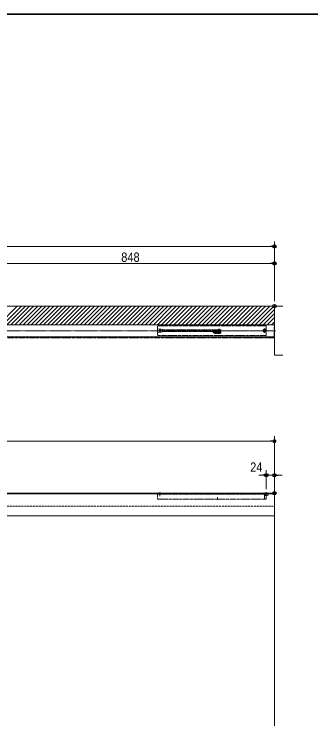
# Model space of a CAD drawing. Units: millimetres, scale not verified. Extents: x -4547 to 4547, y -2284 to 2284.
# Drawn here: x -1621 to -746, y 0 to 2078 of the extents above; entities that cross this region are included whole.
import ezdxf
from ezdxf.enums import TextEntityAlignment as Align

# ---------------------------------------------------------------- set-up
doc = ezdxf.new("R2010")
doc.units = ezdxf.units.MM
doc.header["$LTSCALE"] = 20
doc.header["$PDMODE"] = 32
doc.header["$PDSIZE"] = 10
for name, pattern in [('USER1', [2.91, 1.76, -0.4, 0.35, -0.4]), ('USER2', [1.11, 0.71, -0.4]), ('USER3', [10.5, 8, -0.5, 0.5, -0.5, 0.5, -0.5])]:
    doc.linetypes.add(name, pattern=pattern)
for name, color, linetype, lineweight in [('0-0_1図面枠', 7, 'Continuous', 20), ('0-1_3一般', 7, 'Continuous', 15), ('0-2_2寸法-2', 7, 'Continuous', 15), ('0-3_0', 7, 'Continuous', 25), ('0-5_2寸法-1', 7, 'Continuous', 15)]:
    doc.layers.add(name, color=color, linetype=linetype, lineweight=lineweight)
doc.layers.add('0-4_Defpoints', color=7, linetype='Continuous')
doc.styles.add('ＭＳ Ｐゴシック', font='')
doc.styles.get('ＭＳ Ｐゴシック').set_extended_font_data('MS PGothic')

# ---------------------------------------------------------------- blocks, each defined once
blk = doc.blocks.new('グループ-2')
at = {"layer": '0-0_1図面枠', "lineweight": 35}
blk.add_lwpolyline([(-60000, 41550), (60000, 41550), (60000, -41550), (-60000, -41550)], close=True, dxfattribs=at)
blk = doc.blocks.new('図面枠')
at = {"layer": '0-0_1図面枠'}
blk.add_blockref('グループ-2', (0, 0), dxfattribs=at)
blk = doc.blocks.new('グループ-12')
at = {"layer": '0-1_3一般'}
for p, q in [((6125.3, 22886), (6245.2, 22929.9)), ((6125.3, 22886), (6125.3, 22838.1)), ((6245.2, 22929.9), (6286.7, 22929.9)), ((6265.3, 22929.9), (6265.3, 22838.1)), ((6316.8, 22899.9), (6325.3, 22851.8)), ((6405.7, 22913.7), (6413.5, 22869.6)), ((6331, 22838.1), (6125.3, 22838.1)), ((6397.1, 22712.2), (6397.3, 22712.2))]:
    blk.add_line(p, q, dxfattribs=at)
at = {"layer": '0-1_3一般', "linetype": 'USER3'}
for p, q in [((6287.8, 22891.6), (6295.5, 22848)), ((6316.8, 22899.9), (6298.1, 22899.9)), ((6443, 22874.8), (6435.3, 22918.9)), ((6462.4, 22941), (6528.9, 22914.1)), ((6535.2, 22904.8), (6535.2, 22851.9)), ((6369.2, 22761.9), (6369.2, 22776.6)), ((6489.2, 22741.9), (6400.7, 22741.9)), ((6445.1, 22784.6), (6445.1, 22698.9)), ((6495.2, 22801.9), (6464.3, 22801.9)), ((6464.3, 22771.9), (6495.2, 22771.9)), ((6515.2, 22841.9), (6515.2, 22821.9)), ((6535.2, 22851.9), (6525.2, 22851.9)), ((6565.2, 22821.9), (6545.2, 22821.9))]:
    blk.add_line(p, q, dxfattribs=at)
at = {"layer": '0-1_3一般', "linetype": 'USER1'}
for p, q in [((6421.1, 22861.8), (6314.2, 22861.8)), ((6359.5, 22916.4), (6379.3, 22804.4)), ((6369.2, 22786), (6369.2, 22928.5))]:
    blk.add_line(p, q, dxfattribs=at)
at = {"layer": '0-1_3一般', "linetype": 'USER2'}
for p, q in [((6473.7, 22968.8), (6565.2, 22931.8)), ((6565.2, 22931.8), (6565.2, 22771.9)), ((6125.3, 22838.1), (6125.3, 22779.9)), ((6125.3, 22779.9), (6178.6, 22754.9)), ((6149.4, 22834.9), (6209.4, 22834.9)), ((6187.2, 22754.9), (6178.6, 22754.9)), ((6178.6, 22754.9), (6249.1, 22721.9)), ((6410.4, 22721.9), (6249.1, 22721.9)), ((6565.2, 22751.9), (6465.3, 22707.2)), ((6565.2, 22771.9), (6565.2, 22751.9))]:
    blk.add_line(p, q, dxfattribs=at)
at = {"layer": '0-1_3一般', "linetype": 'USER3'}
for points in [[(6278, 22899.9), (6250.5, 22899.9), (6184.9, 22875.9), (6184.9, 22808.1), (6180.8, 22808.1)], [(6184.9, 22808.1), (6270.1, 22808.1), (6270.1, 22899.9)], [(6176.6, 22789), (6255.8, 22751.9), (6359.2, 22751.9)]]:
    blk.add_lwpolyline(points, dxfattribs=at)
at = {"layer": '0-1_3一般'}
blk.add_lwpolyline([(6315.8, 22905.5), (6315.9, 22904.8), (6316.8, 22899.9)], dxfattribs=at)
at = {"layer": '0-1_3一般', "linetype": 'USER2'}
blk.add_circle((6445.1, 22741.8), 40, dxfattribs=at)
at = {"layer": '0-1_3一般', "linetype": 'USER3'}
for centre, radius, start, end in [((6278, 22889.9), 10, 10, 90.00689), ((6298.5, 22889.9), 10, 90, 190), ((6369.2, 22861.8), 75, 329.38956, 10), ((6454.9, 22922.4), 20, 68, 190), ((6525.2, 22904.8), 10, 0, 68), ((6180.8, 22798.1), 10, 90, 244.89888), ((6369.2, 22861), 75, 190, 300.22817), ((6359.2, 22761.9), 10, 270, 0), ((6359.2, 22776.6), 10, 0, 83.24367), ((6464.3, 22851.9), 80, 224.15162, 270), ((6442.3, 22818.5), 10, 149.38956, 236.62768), ((6464.3, 22851.9), 50, 236.62768, 270), ((6495.2, 22821.9), 50, 270, 0), ((6495.2, 22821.9), 20, 270, 0), ((6525.2, 22841.9), 10, 90, 180)]:
    blk.add_arc(centre, radius, start, end, dxfattribs=at)
at = {"layer": '0-1_3一般'}
for centre, radius, start, end in [((6286.4, 22900), 29.9, 10.67512, 90.20797), ((6286.4, 22900), 29.9, 9.32488, 10.67512), ((6369.2, 22861.8), 45, 321.35383, 10), ((6454.9, 22922.4), 50, 154.77867, 190), ((6369.2, 22861.8), 45, 192.86293, 218.64617)]:
    blk.add_arc(centre, radius, start, end, dxfattribs=at)
at = {"layer": '0-1_3一般', "linetype": 'USER2'}
for centre, radius, start, end in [((6454.9, 22922.4), 50, 68, 154.77867), ((6445.1, 22741.8), 310, 162.50664, 173.93476), ((6187.2, 22774.9), 20, 270, 352.66717), ((6445.1, 22741.8), 240, 160.56494, 172.66717), ((6209.4, 22824.9), 10, 340.56494, 90), ((6369.2, 22861.8), 45, 218.64617, 321.35383)]:
    blk.add_arc(centre, radius, start, end, dxfattribs=at)
blk = doc.blocks.new('グループ-13')
at = {"layer": '0-1_3一般', "linetype": 'USER3'}
for p, q in [((9299.9, 22883.7), (2518.7, 22883.7)), ((2835.1, 23123.7), (2835.1, 22968.5)), ((3215.1, 22943.7), (2835.1, 23003.7)), ((2835.1, 22968.5), (2835.1, 22643.8)), ((2875.1, 23163.7), (4489.7, 23163.7)), ((2975.1, 22971.5), (2975.1, 22792.7)), ((3115.1, 22815.3), (3115.1, 22959.5)), ((3155.1, 23163.7), (3143.5, 23163.7)), ((3155.1, 22961.7), (3155.1, 22815.7)), ((6425.1, 22943.7), (3215.1, 22943.7)), ((4489.7, 23163.7), (9255.1, 23163.7)), ((6465.1, 22903.7), (6465.1, 22873.7)), ((9155.1, 23008.9), (9155.1, 22761.5)), ((9155.1, 23008.9), (9155.1, 22761.5)), ((9255.1, 23163.7), (9255.1, 22603.8)), ((2835.1, 22763.7), (3215.1, 22833.7)), ((3229.7, 22603.8), (2875.1, 22603.8)), ((3215.1, 22833.7), (6425.1, 22833.7)), ((9255.1, 22603.8), (3229.7, 22603.8))]:
    blk.add_line(p, q, dxfattribs=at)
for centre, radius in [((2975.1, 22883.7), 40), ((9155.1, 22883.7), 90), ((9155.1, 22883.7), 36)]:
    blk.add_circle(centre, radius, dxfattribs=at)
for centre, start, end in [((2875.1, 23123.7), 90, 180), ((6425.1, 22903.7), 0, 90), ((6425.1, 22873.7), 270, 0), ((2875.1, 22643.8), 180, 270)]:
    blk.add_arc(centre, 40, start, end, dxfattribs=at)
at = {"layer": '0-1_3一般'}
blk.add_blockref('グループ-12', (0, 0), dxfattribs=at)
blk = doc.blocks.new('グループ-15')
at = {"layer": '0-1_3一般', "linetype": 'USER1'}
blk.add_line((9825.2, 22883.7), (-56164.8, 22883.7), dxfattribs=at)
at = {"layer": '0-1_3一般', "linetype": 'USER3'}
for p, q in [((-56064.8, 23233.7), (9725.2, 23233.7)), ((9725.2, 22533.7), (9725.2, 23233.7)), ((9725.2, 22533.7), (-56064.8, 22533.7))]:
    blk.add_line(p, q, dxfattribs=at)
blk = doc.blocks.new('グループ-16')
at = {"layer": '0-1_3一般', "lineweight": 5}
for p, q in [((-6526.3, 23233.7), (-5426.3, 24333.7)), ((-6286.3, 23233.7), (-5186.3, 24333.7)), ((-6046.3, 23233.7), (-4946.3, 24333.7)), ((-5806.3, 23233.7), (-4706.3, 24333.7)), ((-5566.3, 23233.7), (-4466.3, 24333.7)), ((-5326.3, 23233.7), (-4226.3, 24333.7)), ((-5086.3, 23233.7), (-3986.3, 24333.7)), ((-4846.3, 23233.7), (-3746.3, 24333.7)), ((-4606.3, 23233.7), (-3506.3, 24333.7)), ((-4366.3, 23233.7), (-3266.3, 24333.7)), ((-4126.3, 23233.7), (-3026.3, 24333.7)), ((-3886.3, 23233.7), (-2786.3, 24333.7)), ((-3646.3, 23233.7), (-2546.3, 24333.7)), ((-3406.3, 23233.7), (-2306.3, 24333.7)), ((-3166.3, 23233.7), (-2066.3, 24333.7)), ((-2926.3, 23233.7), (-1826.3, 24333.7)), ((-2686.3, 23233.7), (-1586.3, 24333.7)), ((-2446.3, 23233.7), (-1346.3, 24333.7)), ((-2206.3, 23233.7), (-1106.3, 24333.7)), ((-1966.3, 23233.7), (-866.3, 24333.7)), ((-1726.3, 23233.7), (-626.3, 24333.7)), ((-1486.3, 23233.7), (-386.3, 24333.7)), ((-1246.3, 23233.7), (-146.3, 24333.7)), ((-1006.3, 23233.7), (93.7, 24333.7)), ((-766.3, 23233.7), (333.7, 24333.7)), ((-526.3, 23233.7), (573.7, 24333.7)), ((-286.3, 23233.7), (813.7, 24333.7)), ((-46.3, 23233.7), (1053.7, 24333.7)), ((193.7, 23233.7), (1293.7, 24333.7)), ((433.7, 23233.7), (1533.7, 24333.7)), ((673.7, 23233.7), (1773.7, 24333.7)), ((913.7, 23233.7), (2013.7, 24333.7)), ((1153.7, 23233.7), (2253.7, 24333.7)), ((1393.7, 23233.7), (2493.7, 24333.7)), ((1633.7, 23233.7), (2733.7, 24333.7)), ((1873.7, 23233.7), (2973.7, 24333.7)), ((2113.7, 23233.7), (3213.7, 24333.7)), ((2353.7, 23233.7), (3453.7, 24333.7)), ((2593.7, 23233.7), (3693.7, 24333.7)), ((2833.7, 23233.7), (3933.7, 24333.7)), ((3073.7, 23233.7), (4173.7, 24333.7)), ((3313.7, 23233.7), (4413.7, 24333.7)), ((3553.7, 23233.7), (4653.7, 24333.7)), ((3793.7, 23233.7), (4893.7, 24333.7)), ((4033.7, 23233.7), (5133.7, 24333.7)), ((4273.7, 23233.7), (5373.7, 24333.7)), ((4513.7, 23233.7), (5613.7, 24333.7)), ((4753.7, 23233.7), (5853.7, 24333.7)), ((4993.7, 23233.7), (6093.7, 24333.7)), ((5233.7, 23233.7), (6333.7, 24333.7)), ((5473.7, 23233.7), (6573.7, 24333.7)), ((5713.7, 23233.7), (6813.7, 24333.7)), ((5953.7, 23233.7), (7053.7, 24333.7)), ((6193.7, 23233.7), (7293.7, 24333.7)), ((6433.7, 23233.7), (7533.7, 24333.7)), ((6673.7, 23233.7), (7773.7, 24333.7)), ((6913.7, 23233.7), (8013.7, 24333.7)), ((7153.7, 23233.7), (8253.7, 24333.7)), ((7393.7, 23233.7), (8493.7, 24333.7)), ((7633.7, 23233.7), (8733.7, 24333.7)), ((7873.7, 23233.7), (8973.7, 24333.7)), ((8113.7, 23233.7), (9213.7, 24333.7)), ((8353.7, 23233.7), (9453.7, 24333.7)), ((8593.7, 23233.7), (9693.7, 24333.7)), ((8833.7, 23233.7), (9735.2, 24135.2)), ((9073.7, 23233.7), (9735.2, 23895.2)), ((9313.7, 23233.7), (9735.2, 23655.2)), ((9553.7, 23233.7), (9735.2, 23415.2))]:
    blk.add_line(p, q, dxfattribs=at)
at = {"layer": '0-1_3一般'}
for p, q in [((9735.2, 24333.7), (10235.2, 24333.7)), ((9735.2, 21433.7), (9735.2, 21593.7)), ((10235.2, 21433.7), (9735.2, 21433.7))]:
    blk.add_line(p, q, dxfattribs=at)
blk.add_lwpolyline([(-7224.8, 24333.7), (9735.2, 24333.7), (9735.2, 23233.7), (-7224.8, 23233.7)], close=True, dxfattribs=at)
blk.add_lwpolyline([(9735.2, 21593.7), (9735.2, 24253.7), (9735.2, 24333.7)], dxfattribs=at)
blk = doc.blocks.new('グループ-20')
at = {"layer": '0-1_3一般', "linetype": 'USER3'}
for p, q in [((-56054.8, 22533.7), (9725.2, 22533.7)), ((9725.2, 22473.7), (-56054.8, 22473.7)), ((9725.2, 22533.7), (9725.2, 22473.7))]:
    blk.add_line(p, q, dxfattribs=at)
at = {"layer": '0-1_3一般'}
for name in ['グループ-16', 'グループ-15', 'グループ-13']:
    blk.add_blockref(name, (0, 0), dxfattribs=at)
blk = doc.blocks.new('グループ-27')
at = {"layer": '0-1_3一般', "linetype": 'USER3'}
for p, q in [((2975.1, 13358.7), (2975.1, 13135.1)), ((2835.1, 13243.7), (2835.1, 12993.7)), ((3175.1, 13243.7), (2835.1, 13243.7)), ((3155.1, 13243.7), (3115.1, 13243.7)), ((3155.1, 13243.7), (3175.1, 13243.7)), ((9105.1, 13243.7), (3155.1, 13243.7)), ((9155.1, 13274), (9155.1, 12936.4))]:
    blk.add_line(p, q, dxfattribs=at)
at = {"layer": '0-1_3一般', "linetype": 'USER1'}
blk.add_line((6369.2, 12923.7), (6369.2, 13065.7), dxfattribs=at)
at = {"layer": '0-1_3一般', "linetype": 'USER3'}
for points in [[(2875.1, 12953.7), (6677.1, 12953.7), (9255.1, 12953.7)], [(9255.1, 12953.7), (9255.1, 13243.7), (9105.1, 13243.7)]]:
    blk.add_lwpolyline(points, dxfattribs=at)
blk.add_arc((2875.1, 12993.7), 40, 180, 270, dxfattribs=at)
blk = doc.blocks.new('グループ-28')
at = {"layer": '0-1_3一般'}
blk.add_lwpolyline([(9735.2, 13263.7), (-56064.8, 13263.7), (-56064.8, 11963.7), (9735.2, 11963.7)], close=True, dxfattribs=at)
blk = doc.blocks.new('グループ-29')
at = {"layer": '0-1_3一般', "linetype": 'USER2'}
blk.add_lwpolyline([(9735.2, 13303.7), (-56064.8, 13303.7), (-56064.8, 12533.7), (9735.2, 12533.7)], close=True, dxfattribs=at)
blk = doc.blocks.new('グループ-30')
at = {"layer": '0-1_3一般'}
for p, q in [((9735.2, 14363.7), (9735.2, 13303.7)), ((9735.2, 13303.7), (-56064.8, 13303.7))]:
    blk.add_line(p, q, dxfattribs=at)
blk.add_lwpolyline([(9735.2, -33696.3), (9735.2, 13303.7), (9735.2, 14363.7)], dxfattribs=at)
blk = doc.blocks.new('グループ-32')
at = {"layer": '0-1_3一般'}
for name in ['グループ-30', 'グループ-29', 'グループ-27', 'グループ-28']:
    blk.add_blockref(name, (0, 0), dxfattribs=at)
blk = doc.blocks.new('_Dot')
at = {"layer": '0-3_0'}
blk.add_line((-10, 0), (-20, 0), dxfattribs=at)
for points in [[(0, 0), (-10, 0), (-9.92, 1.25)], [(0, 0), (-9.92, -1.25), (-10, 0)], [(0, 0), (-9.92, 1.25), (-9.69, 2.49)], [(0, 0), (-9.69, -2.49), (-9.92, -1.25)], [(0, 0), (-9.69, 2.49), (-9.3, 3.68)], [(0, 0), (-9.3, -3.68), (-9.69, -2.49)], [(0, 0), (-9.3, 3.68), (-8.76, 4.82)], [(0, 0), (-8.76, -4.82), (-9.3, -3.68)], [(0, 0), (-8.76, 4.82), (-8.09, 5.88)], [(0, 0), (-8.09, -5.88), (-8.76, -4.82)], [(0, 0), (-8.09, 5.88), (-7.29, 6.85)], [(0, 0), (-7.29, -6.85), (-8.09, -5.88)], [(0, 0), (-7.29, 6.85), (-6.37, 7.71)], [(0, 0), (-6.37, -7.71), (-7.29, -6.85)], [(0, 0), (-6.37, 7.71), (-5.36, 8.44)], [(0, 0), (-5.36, -8.44), (-6.37, -7.71)], [(0, 0), (-5.36, 8.44), (-4.26, 9.05)], [(0, 0), (-4.26, -9.05), (-5.36, -8.44)], [(0, 0), (-4.26, 9.05), (-3.09, 9.51)], [(0, 0), (-3.09, -9.51), (-4.26, -9.05)], [(0, 0), (-3.09, 9.51), (-1.87, 9.82)], [(0, 0), (-1.87, -9.82), (-3.09, -9.51)], [(0, 0), (-1.87, 9.82), (-0.63, 9.98)], [(0, 0), (-0.63, -9.98), (-1.87, -9.82)], [(0, 0), (-0.63, 9.98), (0.63, 9.98)], [(0, 0), (0.63, -9.98), (-0.63, -9.98)], [(0, 0), (0.63, 9.98), (1.87, 9.82)], [(0, 0), (1.87, 9.82), (3.09, 9.51)], [(0, 0), (3.09, 9.51), (4.26, 9.05)], [(0, 0), (4.26, 9.05), (5.36, 8.44)], [(0, 0), (5.36, 8.44), (6.37, 7.71)], [(0, 0), (6.37, 7.71), (7.29, 6.85)], [(0, 0), (7.29, 6.85), (8.09, 5.88)], [(0, 0), (8.09, 5.88), (8.76, 4.82)], [(0, 0), (8.76, 4.82), (9.3, 3.68)], [(0, 0), (9.3, 3.68), (9.69, 2.49)], [(0, 0), (9.69, 2.49), (9.92, 1.25)], [(0, 0), (9.92, 1.25), (10, 0)], [(0, 0), (1.87, -9.82), (0.63, -9.98)], [(0, 0), (3.09, -9.51), (1.87, -9.82)], [(0, 0), (4.26, -9.05), (3.09, -9.51)], [(0, 0), (5.36, -8.44), (4.26, -9.05)], [(0, 0), (6.37, -7.71), (5.36, -8.44)], [(0, 0), (7.29, -6.85), (6.37, -7.71)], [(0, 0), (8.09, -5.88), (7.29, -6.85)], [(0, 0), (8.76, -4.82), (8.09, -5.88)], [(0, 0), (9.3, -3.68), (8.76, -4.82)], [(0, 0), (9.69, -2.49), (9.3, -3.68)], [(0, 0), (9.92, -1.25), (9.69, -2.49)], [(0, 0), (10, 0), (9.92, -1.25)]]:
    blk.add_solid(points, dxfattribs=at)

msp = doc.modelspace()

# ---------------------------------------------------------------- linework, layer by layer
at = {"layer": '0-2_2寸法-2'}
for p, q in [((-877.87, 677.19), (-877.87, 733.19)), ((-853.87, 680.19), (-853.87, 733.19)), ((-889.12, 718.19), (-900.38, 718.19)), ((-853.87, 718.19), (-877.87, 718.19)), ((-842.61, 718.19), (-831.36, 718.19))]:
    msp.add_line(p, q, dxfattribs=at)
at = {"layer": '0-4_Defpoints'}
for p in [(-853.87, 1392.68), (-853.87, 1342.68), (-853.87, 1216.69), (-877.87, 718.19), (-853.87, 718.19), (-877.87, 662.19), (-853.87, 665.19)]:
    msp.add_point(p, dxfattribs=at)
at = {"layer": '0-5_2寸法-1'}
for p, q in [((-4132.61, 1392.68), (-865.12, 1392.68)), ((-853.87, 1357.68), (-853.87, 1407.68)), ((-853.87, 1231.69), (-853.87, 1357.68)), ((-1690.61, 1342.68), (-865.12, 1342.68)), ((-853.87, 733.19), (-853.87, 833.52)), ((-865.12, 818.52), (-2463.61, 818.52))]:
    msp.add_line(p, q, dxfattribs=at)

# ---------------------------------------------------------------- block references
at = {"layer": '0-0_1図面枠', "xscale": 0.05, "yscale": 0.05}
msp.add_blockref('図面枠', (-1340.62, 0), dxfattribs=at)
at = {"layer": '0-1_3一般', "xscale": 0.05, "yscale": 0.05}
for name in ['グループ-20', 'グループ-32']:
    msp.add_blockref(name, (-1340.62, 0), dxfattribs=at)
at = {"layer": '0-2_2寸法-2', "xscale": 0.5627563, "yscale": 0.5627563}
msp.add_blockref('_Dot', (-877.87, 718.19), dxfattribs=at)
at = {"layer": '0-2_2寸法-2', "xscale": 0.5627563, "yscale": 0.5627563, "rotation": 180}
msp.add_blockref('_Dot', (-853.87, 718.19), dxfattribs=at)
at = {"layer": '0-5_2寸法-1', "xscale": 0.5627563, "yscale": 0.5627563}
for p in [(-853.87, 1392.68), (-853.87, 1342.68), (-853.87, 818.52)]:
    msp.add_blockref('_Dot', p, dxfattribs=at)

# ---------------------------------------------------------------- texts
at = {"layer": '0-2_2寸法-2', "style": 'ＭＳ Ｐゴシック', "width": 0.9}
msp.add_text('24', height=27.57, dxfattribs=at).set_placement((-925.44, 720.05), align=Align.BOTTOM_LEFT)
at = {"layer": '0-5_2寸法-1', "style": 'ＭＳ Ｐゴシック', "width": 0.9}
msp.add_text('848', height=27.57, dxfattribs=at).set_placement((-1305.53, 1338.89), align=Align.BOTTOM_LEFT)

doc.saveas('drawing.dxf')
